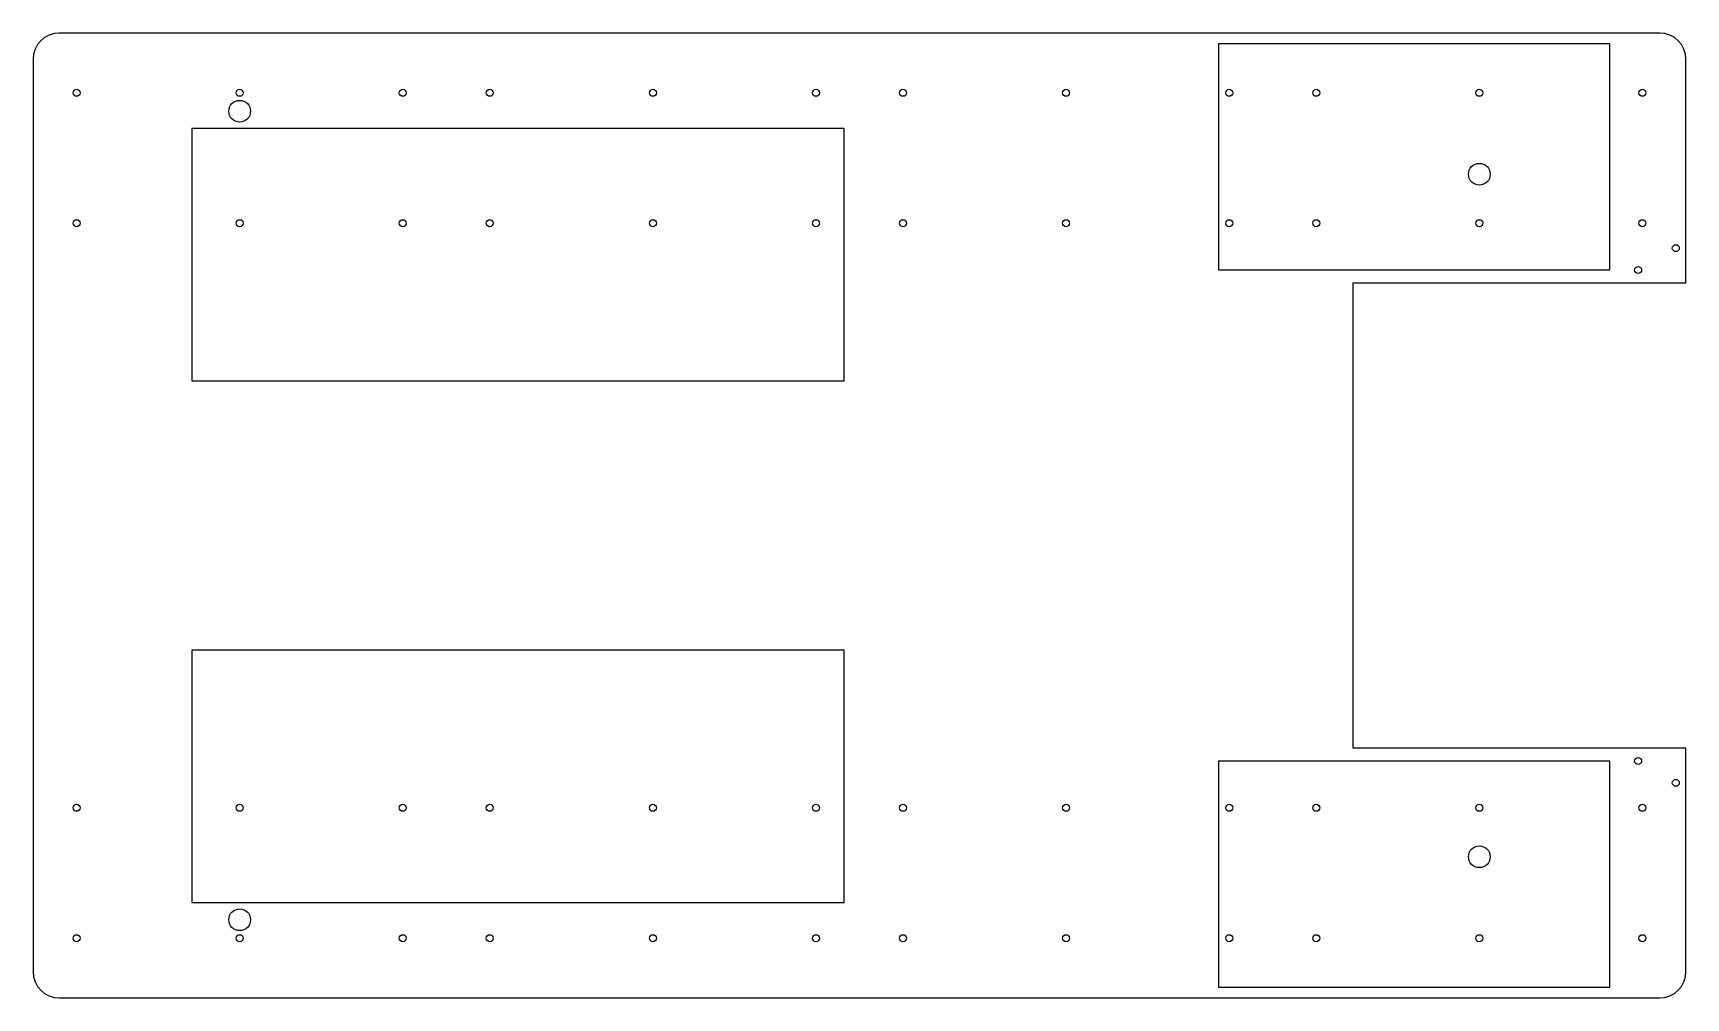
# Model space of a CAD drawing. Header units: metres. Extents: x -380 to 380, y -222 to 222.
import ezdxf

# ---------------------------------------------------------------- set-up
doc = ezdxf.new("R2010")
doc.units = ezdxf.units.M

msp = doc.modelspace()

# ---------------------------------------------------------------- linework, layer by layer
at = {"layer": 'CUT'}
for p, q in [((-372.592, 221.087), (-374.667, 219.978)), ((-370.341, 221.769), (-372.592, 221.087)), ((-368, 222), (-370.341, 221.769)), ((368, 222), (-368, 222)), ((370.341, 221.769), (368, 222)), ((372.592, 221.087), (370.341, 221.769)), ((374.667, 219.978), (372.592, 221.087)), ((-379.087, 214.592), (-379.769, 212.341)), ((-377.978, 216.667), (-379.087, 214.592)), ((-376.485, 218.485), (-377.978, 216.667)), ((-374.667, 219.978), (-376.485, 218.485)), ((376.485, 218.485), (374.667, 219.978)), ((377.978, 216.667), (376.485, 218.485)), ((379.087, 214.592), (377.978, 216.667)), ((379.769, 212.341), (379.087, 214.592)), ((-379.769, 212.341), (-380, 210)), ((-380, 210), (-380, -210)), ((380, 210), (379.769, 212.341)), ((380, 107), (380, 210)), ((227, -107), (227, 107)), ((227, 107), (380, 107)), ((380, -107), (227, -107)), ((380, -210), (380, -107)), ((-380, -210), (-379.769, -212.341)), ((-379.769, -212.341), (-379.087, -214.592)), ((379.087, -214.592), (379.769, -212.341)), ((379.769, -212.341), (380, -210)), ((-379.087, -214.592), (-377.978, -216.667)), ((-377.978, -216.667), (-376.485, -218.485)), ((-376.485, -218.485), (-374.667, -219.978)), ((-374.667, -219.978), (-372.592, -221.087)), ((372.592, -221.087), (374.667, -219.978)), ((374.667, -219.978), (376.485, -218.485)), ((376.485, -218.485), (377.978, -216.667)), ((377.978, -216.667), (379.087, -214.592)), ((-372.592, -221.087), (-370.341, -221.769)), ((-370.341, -221.769), (-368, -222)), ((-368, -222), (368, -222)), ((368, -222), (370.341, -221.769)), ((370.341, -221.769), (372.592, -221.087))]:
    msp.add_line(p, q, dxfattribs=at)
at = {"layer": 'DRILL'}
for centre, radius in [((-360, 194.5), 1.6), ((-285, 186), 5), ((-285, 194.5), 1.6), ((-210, 194.5), 1.6), ((-170, 194.5), 1.6), ((-95, 194.5), 1.6), ((-20, 194.5), 1.6), ((20, 194.5), 1.6), ((95, 194.5), 1.6), ((170, 194.5), 1.6), ((210, 194.5), 1.6), ((285, 194.5), 1.6), ((360, 194.5), 1.6), ((285, 157), 5), ((-360, 134.5), 1.6), ((-285, 134.5), 1.6), ((-210, 134.5), 1.6), ((-170, 134.5), 1.6), ((-95, 134.5), 1.6), ((-20, 134.5), 1.6), ((20, 134.5), 1.6), ((95, 134.5), 1.6), ((170, 134.5), 1.6), ((210, 134.5), 1.6), ((285, 134.5), 1.6), ((360, 134.5), 1.6), ((375.34, 123), 1.6), ((358.019, 113), 1.6), ((358.019, -113), 1.6), ((375.34, -123), 1.6), ((-360, -134.5), 1.6), ((-285, -134.5), 1.6), ((-210, -134.5), 1.6), ((-170, -134.5), 1.6), ((-95, -134.5), 1.6), ((-20, -134.5), 1.6), ((20, -134.5), 1.6), ((95, -134.5), 1.6), ((170, -134.5), 1.6), ((210, -134.5), 1.6), ((285, -134.5), 1.6), ((360, -134.5), 1.6), ((285, -157), 5), ((-285, -186), 5), ((-360, -194.5), 1.6), ((-285, -194.5), 1.6), ((-210, -194.5), 1.6), ((-170, -194.5), 1.6), ((-95, -194.5), 1.6), ((-20, -194.5), 1.6), ((20, -194.5), 1.6), ((95, -194.5), 1.6), ((170, -194.5), 1.6), ((210, -194.5), 1.6), ((285, -194.5), 1.6), ((360, -194.5), 1.6)]:
    msp.add_circle(centre, radius, dxfattribs=at)
at = {"layer": 'MARK'}
for p, q in [((345, 217), (165, 217)), ((165, 217), (165, 113)), ((345, 113), (345, 217)), ((-6.985, 178), (-307.042, 178)), ((-307.042, 178), (-307.042, 62)), ((-6.985, 62), (-6.985, 178)), ((165, 113), (345, 113)), ((-307.042, 62), (-6.985, 62)), ((-6.985, -62), (-307.042, -62)), ((-307.042, -62), (-307.042, -178)), ((-6.985, -178), (-6.985, -62)), ((345, -113), (165, -113)), ((165, -113), (165, -217)), ((345, -217), (345, -113)), ((-307.042, -178), (-6.985, -178)), ((165, -217), (345, -217))]:
    msp.add_line(p, q, dxfattribs=at)

doc.saveas('drawing.dxf')
